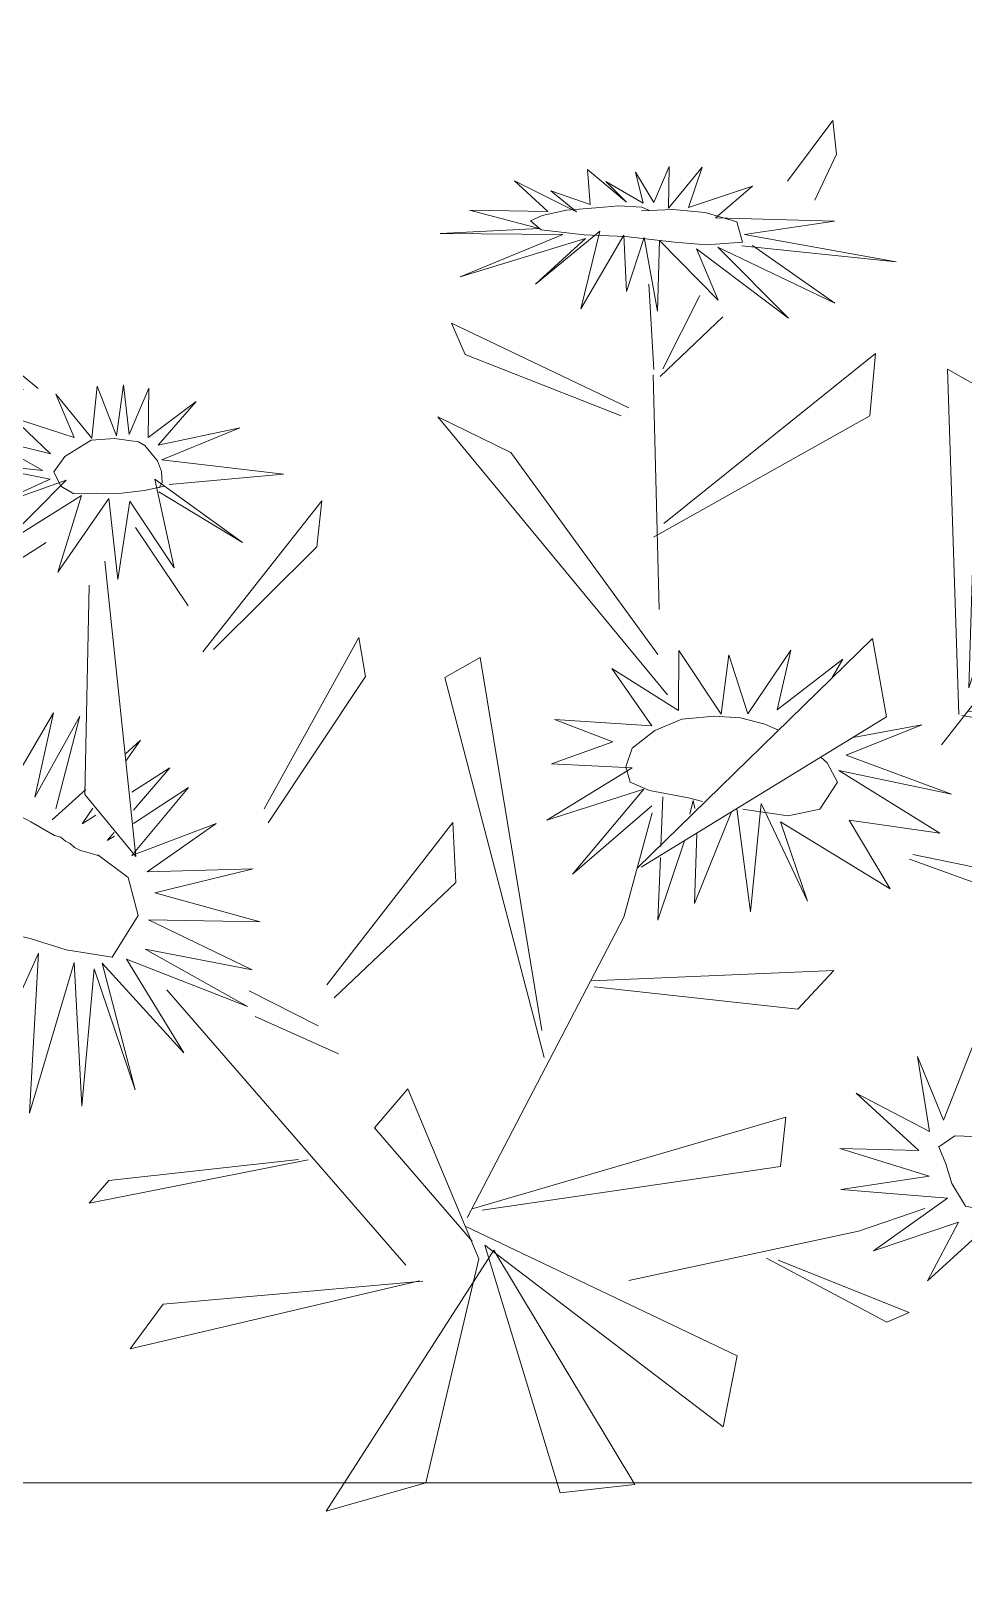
# Model space of a CAD drawing. Header units: millimetres. Extents: x 3614 to 12428, y -844 to 6844.
# Drawn here: x 5508.8816 to 5508.9757, y -474.1535 to -473.9965 of the extents above; entities that cross this region are included whole.
import ezdxf

# ---------------------------------------------------------------- set-up
doc = ezdxf.new("R2010")
doc.units = ezdxf.units.MM
doc.header["$LTSCALE"] = 40
doc.header["$MEASUREMENT"] = 0
doc.layers.get('0').update_dxf_attribs({"linetype": 'CONTINUOUS', "lineweight": 20})
doc.layers.add('Hatch', color=42, linetype='CONTINUOUS', lineweight=15)
doc.layers.add('landscaping', color=3, linetype='CONTINUOUS', lineweight=13)

# ---------------------------------------------------------------- blocks, each defined once
blk = doc.blocks.new('FLORES')
at = {"color": 86, "linetype": 'Continuous'}
for p, q in [((-0.308656170687442, -0.4403979416059089), (-0.2909181706874335, -0.4125879416063185)), ((-0.2909181706874335, -0.4125879416063185), (-0.2881541706875907, -0.4270349416058822)), ((-0.2881541706875907, -0.4270349416058822), (-0.2961511706877502, -0.4478019416058602)), ((-0.3604181706874954, -0.5268969416059122), (-0.3655061706873823, -0.4898769416061556)), ((-0.3564921706876305, -0.5263549416061438), (-0.3428241706875781, -0.4931279416062468)), ((-0.3322101706877731, -0.5016159416057349), (-0.3573641706877026, -0.5297859416062352)), ((-0.449983170687716, -0.5135339416058855), (-0.4428591706875127, -0.5267169416059119)), ((-0.3700131706874856, -0.5444139416061377), (-0.449983170687716, -0.5135339416058855)), ((-0.3508221706876213, -0.5935329416063837), (-0.2646001706877143, -0.5124509416057778)), ((-0.2646001706877143, -0.5124509416057778), (-0.2648901706876643, -0.5397189416055995)), ((-0.2327571706875062, -0.5167849416059767), (-0.2187991706875039, -0.5232859416058206)), ((-0.2161821706874036, -0.6666689416063605), (-0.2327571706875062, -0.5167849416059767)), ((-0.4428591706875127, -0.5267169416059119), (-0.3730671706877331, -0.5482059416056586)), ((-0.3605631706874703, -0.5292449416058957), (-0.3499481706877816, -0.6310939416055703)), ((-0.2187991706875039, -0.5232859416058206), (-0.2126921706878022, -0.6547499416058713)), ((-0.2648901706876643, -0.5397189416055995), (-0.3548921706875774, -0.5998529416058886)), ((-0.6451081706874504, -0.5435119416063685), (-0.6615381706875783, -0.547844941606229)), ((-0.6615381706875783, -0.547844941606229), (-0.6337671706875483, -0.5568749416063952)), ((-0.627370170687442, -0.5559709416059491), (-0.6451081706874504, -0.5435119416063685)), ((-0.4526701706874121, -0.5547479416057399), (-0.3434311706875235, -0.6679089416059583)), ((-0.4197911706875459, -0.5677999416059833), (-0.4526701706874121, -0.5547479416057399)), ((-0.3490231706875022, -0.6506649416062942), (-0.4197911706875459, -0.5677999416059833)), ((-0.2126921706878022, -0.6547499416058713), (-0.1940821706877216, -0.5776419416063732)), ((-0.1940821706877216, -0.5776419416063732), (-0.1930631706874521, -0.6123139416061463)), ((-0.5469641706874029, -0.6648629416061455), (-0.500291170687575, -0.59515794160626)), ((-0.500291170687575, -0.59515794160626), (-0.5008731706876972, -0.6153829416055601)), ((-0.5008731706876972, -0.6153829416055601), (-0.5424571706877545, -0.6635989416056987)), ((-0.1809951706874528, -0.6175499416061144), (-0.22257917068751, -0.6803939416061553)), ((-0.1930631706874521, -0.6123139416061463), (-0.2073131706876268, -0.6524029416062262)), ((-0.6797141706876177, -0.6686559416060049), (-0.6187911706876151, -0.6226069416055111)), ((-0.629260170687445, -0.6247739416060654), (-0.6810221706874984, -0.6552919416056397)), ((-0.5692111706877371, -0.7562379416061163), (-0.5926201706876384, -0.6287469416059253)), ((-0.2562711706874836, -0.6365349416058166), (-0.3506621706875705, -0.7441879416058442)), ((-0.2474971706875806, -0.6701839416057851), (-0.2562711706874836, -0.6365349416058166)), ((-0.5985811706874813, -0.6397619416059686), (-0.5934921706877107, -0.7309569416059392)), ((-0.6810221706874984, -0.6552919416056397), (-0.6797141706876177, -0.6686559416060049)), ((-0.5149761706876747, -0.7311379416062778), (-0.4796441706877488, -0.6534869416057631)), ((-0.4796441706877488, -0.6534869416057631), (-0.475429170687818, -0.670100941605881)), ((-0.4261371706876674, -0.6580009416059625), (-0.4408241706875346, -0.6679339416062362)), ((-0.3867351706877855, -0.8181789416060496), (-0.4261371706876674, -0.6580009416059625)), ((-0.0684561706877105, -0.6587229416057312), (-0.21211017068768, -0.6648629416061455)), ((-0.0715101706875032, -0.6802129416058165), (-0.0684561706877105, -0.6587229416057312)), ((-0.475429170687818, -0.670100941605881), (-0.5127961706877217, -0.7370959416060145)), ((-0.4408241706875346, -0.6679339416062362), (-0.3848451706877824, -0.8299169416061998)), ((-0.3490231706875022, -0.7438289416061821), (-0.2474971706875806, -0.6701839416057851)), ((-0.2147291706875478, -0.6670309416061287), (-0.0715101706875032, -0.6802129416058165)), ((-0.7958881706873911, -0.7307769416059386), (-0.773496170687537, -0.7213859416063431)), ((-0.773496170687537, -0.7213859416063431), (-0.7157721706877567, -0.7528079416063636)), ((-0.7102481706876063, -0.776824941606094), (-0.7958881706873911, -0.7307769416059386)), ((-0.5934921706877107, -0.7309569416059392), (-0.5692111706877371, -0.7562379416061163)), ((-0.4818261706874696, -0.8055379416057917), (-0.4325341706877738, -0.7307769416059386)), ((-0.4325341706877738, -0.7307769416059386), (-0.4291911706874603, -0.7567799416058847)), ((-0.1245801706874374, -0.7609339416060834), (-0.2327571706875062, -0.7313189416057071)), ((-0.2314481706877416, -0.7291509416057238), (-0.1289421706875657, -0.7419729416063205)), ((-0.1289421706875657, -0.7419729416063205), (-0.1245801706874374, -0.7609339416060834)), ((-0.4291911706874603, -0.7567799416058847), (-0.4781911706874383, -0.8109559416055276)), ((-0.3548921706875774, -0.76617094160639), (-0.4129061706877624, -0.9021509416064076)), ((-0.3668151706876017, -0.7948829416057493), (-0.2618361706874168, -0.7822429416058299)), ((-0.2618361706874168, -0.7822429416058299), (-0.2762311706875664, -0.8003019416058235)), ((-0.2762311706875664, -0.8003019416058235), (-0.3655061706873823, -0.7974119416060717)), ((-0.1469721706877465, -0.8340709416063987), (-0.13417717068765, -0.8003019416058235)), ((-0.13417717068765, -0.8003019416058235), (-0.1231261706876978, -0.8176379416057102)), ((-0.5511811706875565, -0.8131229416060817), (-0.4380601706876919, -0.9249039416056914)), ((-0.4841511706873975, -0.8237779416061242), (-0.5154131706878218, -0.8107749416060983)), ((-0.1231261706876978, -0.8176379416057102), (-0.1429021706877904, -0.832806941605952)), ((-0.4744101706875484, -0.8351539416055969), (-0.5119241706876494, -0.8217899416061412)), ((-0.4430041706874876, -0.8481549416058554), (-0.4562351706873926, -0.8662139416058494)), ((-0.4065091706876558, -0.9196679416057236), (-0.4430041706874876, -0.8481549416058554)), ((-0.4110161706877591, -0.8981769416062093), (-0.2778311706876195, -0.847613941605516)), ((-0.2778311706876195, -0.847613941605516), (-0.2784131706877417, -0.8692839416056017)), ((-0.6832041706876737, -0.9203899416064016), (-0.6433631706874225, -0.8629639416060966)), ((-0.4562351706873926, -0.8662139416058494), (-0.4099991706877121, -0.9122629416063432)), ((-0.6337671706875483, -0.8712709416061557), (-0.6722981706876965, -0.922014941606278)), ((-0.2784131706877417, -0.8692839416056017), (-0.4066541706876309, -0.8983589416059771)), ((-0.5777891706876801, -0.9086519416062516), (-0.4840061706874226, -0.8822859416061986)), ((-0.4882231706875757, -0.8824669416056281), (-0.5699381706873794, -0.8979969416062091)), ((-0.2423531706873803, -0.8947459416061176), (-0.2142921706874006, -0.8826479416059669)), ((-0.2423531706873803, -0.8947459416061176), (-0.3404971706874278, -0.924000941605584)), ((-0.5699381706873794, -0.8979969416062091), (-0.5777891706876801, -0.9086519416062516)), ((-0.1487171706877746, -0.8969139416061009), (-0.1064061706876203, -0.9218339416059392)), ((-0.4134881706874296, -0.90594194160559), (-0.2909181706874335, -0.953074941605621)), ((-0.1221081706877669, -0.9277929416060144), (-0.1501711706875142, -0.9075669416063761)), ((-0.4002561706876408, -0.9153329416060956), (-0.464378170687411, -1.034518941605995)), ((-0.2945511706876971, -0.9844959416062125), (-0.4043291706877028, -0.9135279416062188)), ((-0.4043291706877028, -0.9135279416062188), (-0.3631791706876868, -1.018626941605645)), ((-0.3310461706875287, -1.012486941606141), (-0.4002561706876408, -0.9153329416060956)), ((-0.2814671706875344, -0.9097349416063591), (-0.2269411706876383, -0.9333909416057506)), ((-0.2174901706877392, -0.928515941606122), (-0.2762311706875664, -0.9100969416061276)), ((-0.6722981706876965, -0.922014941606278), (-0.6832041706876737, -0.9203899416064016)), ((-0.4219221706877363, -1.018807941605982), (-0.4065091706876558, -0.9196679416057236)), ((-0.1064061706876203, -0.9218339416059392), (-0.1221081706877669, -0.9277929416060144)), ((-0.2269411706876383, -0.9333909416057506), (-0.2174901706877392, -0.928515941606122)), ((-0.5549611706875625, -0.9705919416058464), (-0.4315181706876106, -0.931223941606106)), ((-0.4300641706874161, -0.931223941606106), (-0.5421671706878044, -0.9500059416062072)), ((-0.5421671706878044, -0.9500059416062072), (-0.5549611706875625, -0.9705919416058464)), ((-0.2909181706874335, -0.953074941605621), (-0.2945511706876971, -0.9844959416062125)), ((-0.3631791706876868, -1.018626941605645), (-0.3310461706875287, -1.012486941606141)), ((-0.464378170687411, -1.034518941605995), (-0.4219221706877363, -1.018807941605982))]:
    blk.add_line(p, q, dxfattribs=at)
at = {"color": 221, "linetype": 'Continuous'}
for p, q in [((-0.3605991706873794, -0.4380209416061124), (-0.3660791706876409, -0.4543059416058103)), ((-0.3594161706875241, -0.4561739416060961), (-0.3605991706873794, -0.4380209416061124)), ((-0.3461961706877048, -0.437220941606313), (-0.3594161706875241, -0.4561739416060961)), ((-0.3508181706876314, -0.4552409416058369), (-0.3461961706877048, -0.437220941606313)), ((-0.3959571706874669, -0.4421589416063513), (-0.3935921706876399, -0.4572419416056733)), ((-0.377902170687463, -0.4549739416063975), (-0.3959571706874669, -0.4421589416063513)), ((-0.3875741706875999, -0.446697941605919), (-0.377902170687463, -0.4549739416063975)), ((-0.3705931706873855, -0.4548399416055986), (-0.3875741706875999, -0.446697941605919)), ((-0.3749991706874027, -0.4416249416056531), (-0.3705931706873855, -0.4548399416055986)), ((-0.3660791706876409, -0.4543059416058103), (-0.3749991706874027, -0.4416249416056531)), ((-0.3236271706875016, -0.4437609416057171), (-0.3508181706876314, -0.4552409416058369)), ((-0.338674170687824, -0.4588449416062872), (-0.3236271706875016, -0.4437609416057171)), ((-0.4273411706878111, -0.4494999416058933), (-0.4117561706877101, -0.4617809416061506)), ((-0.3993961706875382, -0.4609809416063513), (-0.4273411706878111, -0.4494999416058933)), ((-0.4112181706874767, -0.4527049416058734), (-0.3993961706875382, -0.4609809416063513)), ((-0.3935921706876399, -0.4572419416056733), (-0.4112181706874767, -0.4527049416058734)), ((-0.2868701706876493, -0.4563079416059851), (-0.338674170687824, -0.4588449416062872)), ((-0.3254541706875499, -0.4651179416062521), (-0.2868701706876493, -0.4563079416059851)), ((-0.4117561706877101, -0.4617809416061506), (-0.4459341706875934, -0.4637829416063255)), ((-0.4459341706875934, -0.4637829416063255), (-0.4149811706876392, -0.4693899416063803)), ((-0.2587121706875735, -0.4719249416060052), (-0.3254541706875499, -0.4651179416062521)), ((-0.4149811706876392, -0.4693899416063803), (-0.4578621706874915, -0.4748619416062071)), ((-0.4578621706874915, -0.4748619416062071), (-0.4045561706876982, -0.4712589416060954)), ((-0.4045561706876982, -0.4712589416060954), (-0.4477611706876419, -0.4931499416055092)), ((-0.4477611706876419, -0.4931499416055092), (-0.3944521706877424, -0.4721919416063546)), ((-0.4146591706877702, -0.4936829416058687), (-0.3885411706875459, -0.4685889416062424)), ((-0.3944521706877424, -0.4721919416063546), (-0.4146591706877702, -0.4936829416058687)), ((-0.3885411706875459, -0.4685889416062424), (-0.3941301706874185, -0.5030269416059241)), ((-0.3941301706874185, -0.5030269416059241), (-0.377902170687463, -0.4693899416063803)), ((-0.377902170687463, -0.4693899416063803), (-0.3748921706875592, -0.4938169416057577)), ((-0.3748921706875592, -0.4938169416057577), (-0.3689821706877012, -0.4697899416062798)), ((-0.3689821706877012, -0.4697899416062798), (-0.3607061706876777, -0.5014249416056487)), ((-0.3607061706876777, -0.5014249416056487), (-0.3622111706874023, -0.4705909416055081)), ((-0.3622111706874023, -0.4705909416055081), (-0.3346971706875195, -0.4946179416058956)), ((-0.3458741706873809, -0.4729929416055825), (-0.3036361706873833, -0.4999569416061719)), ((-0.3346971706875195, -0.4946179416058956), (-0.3458741706873809, -0.4729929416055825)), ((-0.3366311706874114, -0.4715259416055348), (-0.2839691706878113, -0.4919479416060426)), ((-0.3036361706873833, -0.4999569416061719), (-0.3366311706874114, -0.4715259416055348)), ((-0.3263141706876524, -0.4701899416061793), (-0.2587121706875735, -0.4719249416060052)), ((-0.2839691706878113, -0.4919479416060426), (-0.3216931706876096, -0.4696559416063907)), ((-0.1599441706877371, -0.4927499416056095), (-0.1486581706878098, -0.534929941605981)), ((-0.1457571706875171, -0.5251849416056871), (-0.1599441706877371, -0.4927499416056095)), ((-0.1371591706876245, -0.5022259416057864), (-0.1457571706875171, -0.5251849416056871)), ((-0.1321081706875304, -0.5257189416063853), (-0.1371591706876245, -0.5022259416057864)), ((-0.1867041706874772, -0.5105019416062646), (-0.1519901706875828, -0.5369309416058174)), ((-0.1486581706878098, -0.534929941605981), (-0.1867041706874772, -0.5105019416062646)), ((-0.1170611706876627, -0.5194449416060821), (-0.1321081706875304, -0.5257189416063853)), ((-0.1173831706875319, -0.5383999416056326), (-0.1170611706876627, -0.5194449416060821)), ((-0.1042701706875562, -0.5275869416057617), (-0.1173831706875319, -0.5383999416056326)), ((-0.1069581706875908, -0.5498789416063234), (-0.1042701706875562, -0.5275869416057617)), ((-0.2004621706875298, -0.5331939416058163), (-0.1518831706877393, -0.5449399416059464)), ((-0.1519901706875828, -0.5369309416058174), (-0.2004621706875298, -0.5331939416058163)), ((-0.1518831706877393, -0.5449399416059464), (-0.195518170687734, -0.5550859416055687)), ((-0.0911591706878028, -0.5493449416056251), (-0.1069581706875908, -0.5498789416063234)), ((-0.0949201706877432, -0.5652299416063329), (-0.0911591706878028, -0.5493449416056251)), ((-0.6018781706876837, -0.5529489416060756), (-0.6024161706874624, -0.5757749416055165)), ((-0.5917771706873795, -0.5739059416058013), (-0.6018781706876837, -0.5529489416060756)), ((-0.5904861706877969, -0.5514809416056892), (-0.5917771706873795, -0.5739059416058013)), ((-0.5862951706878051, -0.572837941606224), (-0.5904861706877969, -0.5514809416056892)), ((-0.5793091706874804, -0.5520149416063873), (-0.5862951706878051, -0.572837941606224)), ((-0.5780191706877817, -0.5735059416059018), (-0.5793091706874804, -0.5520149416063873)), ((-0.5582441706875727, -0.5562869416056059), (-0.5780191706877817, -0.5735059416059018)), ((-0.5732911706874404, -0.576575941605654), (-0.5582441706875727, -0.5562869416056059)), ((-0.195518170687734, -0.5550859416055687), (-0.1428541706874569, -0.5538839416061025)), ((-0.1428541706874569, -0.5538839416061025), (-0.1902521706876143, -0.5701689416058005)), ((-0.6196131706875861, -0.5577549416059924), (-0.6101541706877072, -0.5760419416058653)), ((-0.6024161706874624, -0.5757749416055165), (-0.6196131706875861, -0.5577549416059924)), ((-0.1902521706876143, -0.5701689416058005), (-0.1399531706876189, -0.5608249416057447)), ((-0.1399531706876189, -0.5608249416057447), (-0.1844481706877161, -0.5828489416056187)), ((-0.6101541706877072, -0.5760419416058653), (-0.6375611706877466, -0.5693679416056625)), ((-0.6375611706877466, -0.5693679416056625), (-0.6199351706874552, -0.5839169416061054)), ((-0.5383621706875203, -0.5661639416060213), (-0.5732911706874404, -0.576575941605654)), ((-0.5712481706874826, -0.5828489416056187), (-0.5383621706875203, -0.5661639416060213)), ((-0.1400601706874625, -0.5646959416056349), (-0.1676821706875273, -0.6044729416055931)), ((-0.0799821706874866, -0.5644299416056242), (-0.0949201706877432, -0.5652299416063329)), ((-0.0867531706877856, -0.5757749416055165), (-0.0799821706874866, -0.5644299416056242)), ((-0.1844481706877161, -0.5828489416056187), (-0.1448971706874147, -0.5708359416060489)), ((-0.0581641706877747, -0.581380941606142), (-0.0867531706877856, -0.5757749416055165)), ((-0.6493831706876847, -0.5789789416060671), (-0.6226211706877223, -0.5913919416055367)), ((-0.6199351706874552, -0.5839169416061054), (-0.6493831706876847, -0.5789789416060671)), ((-0.5179421706876896, -0.5849849416056827), (-0.5712481706874826, -0.5828489416056187)), ((-0.1676821706875273, -0.6044729416055931), (-0.1301721706874161, -0.5775099416062517)), ((-0.1301721706874161, -0.5775099416062517), (-0.1526351706876596, -0.6147509416062463)), ((-0.0784771706877621, -0.5856529416062699), (-0.0581641706877747, -0.581380941606142)), ((-0.5672711706876328, -0.593260941606161), (-0.5179421706876896, -0.5849849416056827)), ((-0.1526351706876596, -0.6147509416062463), (-0.1217891706875491, -0.5873879416060959)), ((-0.1217891706875491, -0.5873879416060959), (-0.1423181706874459, -0.6298349416059068)), ((-0.0415051706874294, -0.6030059416055451), (-0.0784771706877621, -0.5856529416062699)), ((-0.6548651706877138, -0.590723941605859), (-0.6191821706876512, -0.5949969416063255)), ((-0.6226211706877223, -0.5913919416055367), (-0.6548651706877138, -0.590723941605859)), ((-0.6485231706875823, -0.6110149416056743), (-0.612197170687665, -0.5948629416055269)), ((-0.6191821706876512, -0.5949969416063255), (-0.6485231706875823, -0.6110149416056743)), ((-0.612197170687665, -0.5948629416055269), (-0.6384191706876265, -0.6258309416055567)), ((-0.5737201706876079, -0.5913919416055367), (-0.5334181706877246, -0.6159529416057126)), ((-0.5622211706874225, -0.6293009416061182), (-0.5737201706876079, -0.5913919416055367)), ((-0.5714641706873921, -0.5949969416063255), (-0.5703881706873803, -0.5925939416059123)), ((-0.5334181706877246, -0.6159529416057126), (-0.5714641706873921, -0.5967319416061514)), ((-0.1423181706874459, -0.6298349416059068), (-0.1163081706874038, -0.5957979416055537)), ((-0.1163081706874038, -0.5957979416055537), (-0.1207151706877596, -0.6385109416062849)), ((-0.1207151706877596, -0.6385109416062849), (-0.1057751706877354, -0.5965979416062624)), ((-0.1057751706877354, -0.5965979416062624), (-0.0936311706874733, -0.6535949416059454)), ((-0.6384191706876265, -0.6258309416055567), (-0.6049951706874312, -0.6010029416059413)), ((-0.6049951706874312, -0.6010029416059413), (-0.6126261706878326, -0.6351749416056123)), ((-0.6126261706878326, -0.6351749416056123), (-0.5929581706874671, -0.6014039416061792)), ((-0.5929581706874671, -0.6014039416061792), (-0.5862951706878051, -0.6363759416056496)), ((-0.5862951706878051, -0.6363759416056496), (-0.5837151706874977, -0.6018039416060788)), ((-0.5837151706874977, -0.6018039416060788), (-0.5622211706874225, -0.6293009416061182)), ((-0.066224170687434, -0.5985999416055279), (-0.0415051706874294, -0.6030059416055451)), ((-0.0365611706876337, -0.6247629416059794), (-0.066224170687434, -0.5985999416055279)), ((-0.0956741706874311, -0.6074099416057948), (-0.0603131706876923, -0.6470539416062026)), ((-0.0936311706874733, -0.6535949416059454), (-0.0956741706874311, -0.6074099416057948)), ((-0.0839591706877912, -0.6043399416060427), (-0.0365611706876337, -0.6247629416059794)), ((-0.0603131706876923, -0.6470539416062026), (-0.0839591706877912, -0.6043399416060427)), ((-0.5549611706875625, -0.6453599416057046), (-0.5804051706874418, -0.6130369416062535)), ((-0.2913851706877324, -0.6443849416057787), (-0.3078281706877135, -0.6734839416060936)), ((-0.2952531706875163, -0.6708139416062409), (-0.2913851706877324, -0.6443849416057787)), ((-0.3400701706874827, -0.6482559416056688), (-0.3381361706875907, -0.6744189416061204)), ((-0.3195431706878082, -0.6745519416056709), (-0.3400701706874827, -0.6482559416056688)), ((-0.3181451706874725, -0.6485229416060179), (-0.3195431706878082, -0.6745519416056709)), ((-0.3078281706877135, -0.6734839416060936), (-0.3181451706874725, -0.6485229416060179)), ((-0.2684931706877762, -0.6465199416055043), (-0.2952531706875163, -0.6708139416062409)), ((-0.2723861706873833, -0.654913941605912), (-0.2684931706877762, -0.6465199416055043)), ((-0.3685511706877662, -0.658400941605862), (-0.3492061706876086, -0.6820269416060114)), ((-0.3381361706875907, -0.6744189416061204), (-0.3685511706877662, -0.658400941605862)), ((-0.2637631706876675, -0.6881669416055161), (-0.2318431706877675, -0.6724159416056068)), ((-0.2613521706877293, -0.6802339416056498), (-0.2318431706877675, -0.6724159416056068)), ((-0.3492061706876086, -0.6820269416060114), (-0.3917651706875915, -0.6824279416062498)), ((-0.3917651706875915, -0.6824279416062498), (-0.3656491706875897, -0.6901699416060298)), ((-0.3656491706875897, -0.6901699416060298), (-0.3915511706874497, -0.7019149416058214)), ((-0.2165831706876418, -0.7015149416059216), (-0.2637631706876675, -0.6881669416055161)), ((-0.6506341706878233, -0.7360129416059067), (-0.6478701706875257, -0.6984509416063815)), ((-0.6478701706875257, -0.6984509416063815), (-0.6406011706878019, -0.732401941605815)), ((-0.6406011706878019, -0.732401941605815), (-0.6278071706875892, -0.6942989416059504)), ((-0.6278071706875892, -0.6942989416059504), (-0.6286791706876615, -0.7354709416061384)), ((-0.6286791706876615, -0.7354709416061384), (-0.6097771706874086, -0.6964659416055952)), ((-0.6097771706874086, -0.6964659416055952), (-0.6151551706877001, -0.7338459416062622)), ((-0.6151551706877001, -0.7338459416062622), (-0.5982911706875313, -0.6970079416062731)), ((-0.5982911706875313, -0.6970079416062731), (-0.60556017068771, -0.73818094160589)), ((-0.2664501706878184, -0.6951079416060681), (-0.2165831706876418, -0.7015149416059216)), ((-0.2203441706875822, -0.7190009416056569), (-0.2664501706878184, -0.6951079416060681)), ((-0.5772851706875884, -0.7119889416056254), (-0.5711001706874015, -0.7054949416063323)), ((-0.5768671706875069, -0.7152889416059339), (-0.5711001706874015, -0.7054949416063323)), ((-0.3564061706876203, -0.700847941605673), (-0.3917651706875915, -0.7264759416059974)), ((-0.3915511706874497, -0.7019149416058214), (-0.3564061706876203, -0.700847941605673)), ((-0.6727351706873891, -0.7101899416059608), (-0.6506341706878233, -0.7360129416059067)), ((-0.6581951706877192, -0.7412499416062133), (-0.6727351706873891, -0.7101899416059608)), ((-0.3917651706875915, -0.7264759416059974), (-0.350602170687722, -0.7097909416063999)), ((-0.350602170687722, -0.7097909416063999), (-0.3787611706876817, -0.749167941605549)), ((-0.341224170687525, -0.7341799416056461), (-0.342006170687597, -0.7124609416062527)), ((-0.3000901706874686, -0.7595799416060915), (-0.2990141706874567, -0.7120599416060145)), ((-0.2990141706874567, -0.7120599416060145), (-0.2755861706874896, -0.7530399416057776)), ((-0.5731251706876322, -0.7283289416057528), (-0.5574331706876876, -0.7165099416063754)), ((-0.5717941706876957, -0.7361289416060686), (-0.5574331706876876, -0.7165099416063754)), ((-0.3787611706876817, -0.749167941605549), (-0.3465191706874577, -0.7167319416060423)), ((-0.329767170687461, -0.7191669416063747), (-0.3286851706876916, -0.7130159416058746)), ((-0.3286851706876916, -0.7130159416058746), (-0.3277291706878316, -0.7164189416055821)), ((-0.3116751706876641, -0.7167369416059158), (-0.3247031706875134, -0.757843941605927)), ((-0.3095301706877365, -0.7151809416057519), (-0.3000901706874686, -0.7595799416060915)), ((-0.2900961706874625, -0.719401941605895), (-0.240119170687791, -0.7448969416057594)), ((-0.2755861706874896, -0.7530399416057776), (-0.2900961706874625, -0.719401941605895)), ((-0.2602171706877527, -0.7163319416061427), (-0.2203441706875822, -0.7190009416056569)), ((-0.240119170687791, -0.7448969416057594), (-0.2602171706877527, -0.7163319416061427)), ((-0.6980341706877482, -0.7257209416059709), (-0.6581951706877192, -0.7412499416062133)), ((-0.663139170687515, -0.7506399416063801), (-0.6980341706877482, -0.7257209416059709)), ((-0.5712481706874826, -0.7418969416060577), (-0.548564170687456, -0.7244559416060952)), ((-0.548564170687456, -0.7244559416060952), (-0.5709551706874266, -0.7558779416061157)), ((-0.3548921706875774, -0.76617094160639), (-0.3461681706877755, -0.7197599416061279)), ((-0.5931921706875585, -0.7286939416056271), (-0.6068681706875907, -0.7430569416058574)), ((-0.3311151706876956, -0.730837941605671), (-0.3400701706874827, -0.7662539416062942)), ((-0.32603017068746, -0.7271489416055488), (-0.3247031706875134, -0.757843941605927)), ((-0.5894621706876535, -0.7366839416056905), (-0.5936371706876856, -0.7437789416056262)), ((-0.587983170687636, -0.7395189416059225), (-0.5936371706876856, -0.7437789416056262)), ((-0.5709551706874266, -0.7558779416061157), (-0.5353331706875509, -0.7390839416059976)), ((-0.5353331706875509, -0.7390839416059976), (-0.5636861706877028, -0.7625589416059598)), ((-0.3410541706877268, -0.738922941606063), (-0.3400701706874827, -0.7662539416062942)), ((-0.7147551706877096, -0.7428749416060896), (-0.663139170687515, -0.7506399416063801)), ((-0.6675011706876433, -0.758404941605761), (-0.7147551706877096, -0.7428749416060896)), ((-0.5793771706877635, -0.7464899416057165), (-0.5821511706878085, -0.7502799416063795)), ((-0.5792061706876268, -0.7480149416063), (-0.5821511706878085, -0.7502799416063795)), ((-0.7211531706876997, -0.7638239416058356), (-0.6675011706876433, -0.758404941605761)), ((-0.5636861706877028, -0.7625589416059598), (-0.5177401706875174, -0.7576839416063308)), ((-0.5177401706875174, -0.7576839416063308), (-0.5597601706873832, -0.7714069416063583)), ((-0.667209170687471, -0.7674339416055888), (-0.7211531706876997, -0.7638239416058356)), ((-0.7153371706878318, -0.7885629416062443), (-0.667209170687471, -0.7674339416055888)), ((-0.5597601706873832, -0.7714069416063583), (-0.5129411706876966, -0.7804369416056148)), ((-0.5129411706876966, -0.7804369416056148), (-0.5615041706875274, -0.7833259416059378)), ((-0.6583401706876943, -0.7829649416055986), (-0.7153371706878318, -0.7885629416062443)), ((-0.7002161706874688, -0.8187209416058179), (-0.6583401706876943, -0.7829649416055986)), ((-0.5615041706875274, -0.7833259416059378), (-0.5148311706876996, -0.8015659416062701)), ((-0.6488891706877951, -0.7927159416061045), (-0.7002161706874688, -0.8187209416058179)), ((-0.6801501706874264, -0.8436419416059948), (-0.6488891706877951, -0.7927159416061045)), ((-0.5619401706877909, -0.796147941605625), (-0.5155581706877967, -0.8176379416057102)), ((-0.5148311706876996, -0.8015659416062701), (-0.5619401706877909, -0.796147941605625)), ((-0.6384191706876265, -0.8022869416057004), (-0.6801501706874264, -0.8436419416059948)), ((-0.6259171706875862, -0.8017459416062704), (-0.6536881706876159, -0.8607969416055425)), ((-0.6536881706876159, -0.8607969416055425), (-0.6384191706876265, -0.8022869416057004)), ((-0.6081761706874717, -0.8015659416062701), (-0.6312951706874232, -0.8653119416060802)), ((-0.6312951706874232, -0.8653119416060802), (-0.6259171706875862, -0.8017459416062704)), ((-0.6067231706876158, -0.8714519416055848), (-0.6081761706874717, -0.8015659416062701)), ((-0.5924731706874411, -0.8044539416062548), (-0.6067231706876158, -0.8714519416055848)), ((-0.5841861706877866, -0.8665759416056174), (-0.5924731706874411, -0.8044539416062548)), ((-0.5834591706876893, -0.8064419416062378), (-0.5841861706877866, -0.8665759416056174)), ((-0.5616511706877249, -0.857725941606361), (-0.5834591706876893, -0.8064419416062378)), ((-0.5802611706878054, -0.8037319416055764), (-0.5616511706877249, -0.857725941606361)), ((-0.5417301706876572, -0.8400299416055645), (-0.5802611706878054, -0.8037319416055764)), ((-0.5697911706876368, -0.8012039416055927), (-0.5417301706876572, -0.8400299416055645)), ((-0.5155581706877967, -0.8176379416057102), (-0.5697911706876368, -0.8012039416055927)), ((-0.2090581706876549, -0.8436419416059948), (-0.1972801706876055, -0.8053579416057914)), ((-0.1972801706876055, -0.8053579416057914), (-0.1930631706874521, -0.8369589416063828)), ((-0.1930631706874521, -0.8369589416063828), (-0.1668921706874755, -0.8078859416057753)), ((-0.1668921706874755, -0.8078859416057753), (-0.1814321706876001, -0.8450859416055321)), ((-0.22257917068751, -0.8169149416056027), (-0.2090581706876549, -0.8436419416059948)), ((-0.2148741706875228, -0.8490589416063015), (-0.22257917068751, -0.8169149416056027)), ((-0.2480231706873894, -0.8347919416058289), (-0.2148741706875228, -0.8490589416063015)), ((-0.2187991706875039, -0.857725941606361), (-0.2480231706873894, -0.8347919416058289)), ((-0.1855021706875561, -0.8429199416062259), (-0.1527871706877306, -0.8299169416061998)), ((-0.1527871706877306, -0.8299169416061998), (-0.174016170687679, -0.846529941605979)), ((-0.174016170687679, -0.846529941605979), (-0.1465351706875992, -0.8430989416058878)), ((-0.1465351706875992, -0.8430989416058878), (-0.1737241706875068, -0.8557409416055746)), ((-0.1737241706875068, -0.8557409416055746), (-0.1447901706875712, -0.8532119416061617)), ((-0.1447901706875712, -0.8532119416061617), (-0.1731451706874907, -0.8613389416062203)), ((-0.2532591706878122, -0.8595329416060054), (-0.2187991706875039, -0.857725941606361)), ((-0.2134181706875609, -0.8685619416058328), (-0.2532591706878122, -0.8595329416060054)), ((-0.1731451706874907, -0.8613389416062203), (-0.1383931706874648, -0.8663949416061882)), ((-0.2513691706878092, -0.8772299416062308), (-0.2134181706875609, -0.8685619416058328)), ((-0.1383931706874648, -0.8663949416061882), (-0.1677641706875477, -0.8718119416055856)), ((-0.1677641706875477, -0.8718119416055856), (-0.1375211706873927, -0.885174941605612)), ((-0.2046961706875265, -0.8774099416062313), (-0.2513691706878092, -0.8772299416062308)), ((-0.2350841706876565, -0.9028729416061764), (-0.2046961706875265, -0.8774099416062313)), ((-0.1652921706874224, -0.8770499416062307), (-0.1533691706873981, -0.90594194160559)), ((-0.1375211706873927, -0.885174941605612), (-0.1652921706874224, -0.8770499416062307)), ((-0.1991701706876085, -0.8875229416055956), (-0.2350841706876565, -0.9028729416061764)), ((-0.2106561706874856, -0.9140699416059874), (-0.1991701706876085, -0.8875229416055956)), ((-0.1863761706873959, -0.8882459416057031), (-0.2106561706874856, -0.9140699416059874)), ((-0.1780871706875189, -0.8869809416058274), (-0.1887011706877786, -0.9263489416055676)), ((-0.1887011706877786, -0.9263489416055676), (-0.1863761706873959, -0.8882459416057031)), ((-0.1660191706875196, -0.9189449416056163), (-0.1780871706875189, -0.8869809416058274)), ((-0.174306170687629, -0.8837309416060746), (-0.1660191706875196, -0.9189449416056163)), ((-0.1533691706873981, -0.90594194160559), (-0.174306170687629, -0.8837309416060746))]:
    blk.add_line(p, q, dxfattribs=at)
at = {"color": 50, "linetype": 'Continuous'}
for p, q in [((-0.1477981706877074, -0.533994941605954), (-0.1485511706875116, -0.5397349416055591)), ((-0.1395241706874515, -0.5307919416057417), (-0.1477981706877074, -0.533994941605954)), ((-0.1326441706875414, -0.5319929416057791), (-0.1395241706874515, -0.5307919416057417)), ((-0.1168451706877533, -0.5454739416057351), (-0.130281170687482, -0.534929941605981)), ((-0.1485511706875116, -0.5397349416055591), (-0.1427471706876133, -0.5493449416056251)), ((-0.1427471706876133, -0.5493449416056251), (-0.1351161706876667, -0.5604239416055066)), ((-0.1033031706876102, -0.5612249416056443), (-0.1168451706877533, -0.5454739416057351)), ((-0.1351161706876667, -0.5604239416055066), (-0.122865170687561, -0.5751069416058388)), ((-0.0957811706877294, -0.5712369416062871), (-0.1033031706876102, -0.5612249416056443)), ((-0.6026321706878264, -0.576575941605654), (-0.6134871706878187, -0.5845849416057832)), ((-0.5926351706877142, -0.5751069416058388), (-0.6026321706878264, -0.576575941605654)), ((-0.5819961706876314, -0.5757749416055165), (-0.5926351706877142, -0.5751069416058388)), ((-0.5790951706877934, -0.5771099416063521), (-0.5819961706876314, -0.5757749416055165)), ((-0.122865170687561, -0.5751069416058388), (-0.1097521706875852, -0.5909909416062078)), ((-0.0885801706873792, -0.5825819416061792), (-0.0957811706877294, -0.5712369416062871)), ((-0.5730761706874148, -0.5833829416063168), (-0.5790951706877934, -0.5771099416063521)), ((-0.5710331706874571, -0.5879219416058846), (-0.5730761706874148, -0.5833829416063168)), ((-0.0844971706875697, -0.5981999416056283), (-0.0885801706873792, -0.5825819416061792)), ((-0.6134871706878187, -0.5845849416057832), (-0.6177861706875376, -0.5916589416058855)), ((-0.5703881706873803, -0.5925939416059123), (-0.5710331706874571, -0.5879219416058846)), ((-0.6177861706875376, -0.5916589416058855), (-0.6142381706874005, -0.5976659416058397)), ((-0.5887671706874757, -0.5988669416058771), (-0.577804170687756, -0.5967319416061514)), ((-0.577804170687756, -0.5967319416061514), (-0.5692071706877471, -0.5941959416061878)), ((-0.1097521706875852, -0.5909909416062078), (-0.0940601706876407, -0.6050079416057202)), ((-0.6142381706874005, -0.5976659416058397), (-0.6083271706876588, -0.6006019416057029)), ((-0.6083271706876588, -0.6006019416057029), (-0.5983331706876527, -0.5995339416061256)), ((-0.5983331706876527, -0.5995339416061256), (-0.5887671706874757, -0.5988669416058771)), ((-0.0940601706876407, -0.6050079416057202), (-0.0844971706875697, -0.5981999416056283)), ((-0.3364161706873858, -0.6780219416062323), (-0.3478081706877276, -0.6838949416062974)), ((-0.3223371706878026, -0.6756189416058191), (-0.3364161706873858, -0.6780219416062323)), ((-0.3109451706874609, -0.6754869416056977), (-0.3223371706878026, -0.6756189416058191)), ((-0.3000901706874686, -0.6773549416059838), (-0.3109451706874609, -0.6754869416056977)), ((-0.2940131706874638, -0.6795799416061641), (-0.3000901706874686, -0.6773549416059838)), ((-0.3478081706877276, -0.6838949416062974), (-0.3570511706876971, -0.6923049416057552)), ((-0.3570511706876971, -0.6923049416057552), (-0.3590941706876549, -0.7007139416057842)), ((-0.2746781706875083, -0.6899009416059129), (-0.2717161706874833, -0.6921709416058662)), ((-0.2665571706876619, -0.7001799416059953), (-0.2717161706874833, -0.6921709416058662)), ((-0.3590941706876549, -0.7007139416057842), (-0.3567291706878279, -0.7072559416058652)), ((-0.2733281706875061, -0.7125939416058032), (-0.2665571706876619, -0.7001799416059953)), ((-0.3567291706878279, -0.7072559416058652), (-0.348024170687637, -0.7101909416062995)), ((-0.348024170687637, -0.7101909416062995), (-0.3308271706875132, -0.7120599416060145)), ((-0.3246341706878013, -0.7131019416058848), (-0.3308271706875132, -0.7120599416060145)), ((-0.2869791706877152, -0.7164649416056932), (-0.2733281706875061, -0.7125939416058032)), ((-0.3068541706876715, -0.7151309416061054), (-0.3029911706877613, -0.7153979416055449)), ((-0.3029911706877613, -0.7153979416055449), (-0.2869791706877152, -0.7164649416056932))]:
    blk.add_line(p, q, dxfattribs=at)
for points in [[(-0.3676921706875476, -0.4579099416062605), (-0.3710221706875529, -0.4567079416058847), (-0.3811261706875086, -0.4568419416057738), (-0.3910131706876711, -0.4584439416060492), (-0.4036951706877119, -0.4605799416061134), (-0.4141211706875369, -0.4636499416058655), (-0.4190651706877875, -0.4664529416061784), (-0.4141211706875369, -0.4699229416058305), (-0.3952061706874303, -0.4705909416055081), (-0.3772581706877247, -0.4700569416057192), (-0.3557621706874272, -0.4708579416058571), (-0.3416821706875055, -0.4708579416058571), (-0.3260991706876268, -0.4684559416057823), (-0.3292151706874904, -0.4599129416058645), (-0.3434021706877104, -0.4568419416057738), (-0.3574821706876321, -0.4565749416063343), (-0.3711311706876188, -0.45830994160616)], [(-0.6053271706875023, -0.7497859416055804), (-0.6160651706874489, -0.7447149416059915), (-0.6250931706873928, -0.7407109416056415), (-0.6422891706876328, -0.7417789416061285), (-0.6534661706874944, -0.7495209416059084), (-0.6597001706874437, -0.7585979416056148), (-0.6562611706878272, -0.7730129416061688), (-0.6463731706877809, -0.7890309416055175), (-0.632831170687638, -0.7925019416055079), (-0.6124111706878069, -0.7954379416062807), (-0.5962901706876949, -0.7991769416060494), (-0.5760851706874348, -0.8007779416059861), (-0.5661981706877272, -0.7818239416058645), (-0.5717861706877159, -0.7655389416061666), (-0.5857581706874555, -0.7567289416058998)], [(-0.6053271706875023, -0.7497859416055804), (-0.6023861706877655, -0.7503819416063493), (-0.6003071706874437, -0.751850941606165), (-0.598230170687799, -0.7528029416055801), (-0.5961831706873966, -0.7543119416062041), (-0.5934021706877104, -0.7554239416061252), (-0.5896621706876033, -0.756256941606182), (-0.5857941706878194, -0.7570129416056375), (-0.5857581706874555, -0.7567289416058998)], [(-0.1793951706873997, -0.8624219416063283), (-0.1801241706877192, -0.8588099416058979), (-0.1839041706877253, -0.8544759416056991), (-0.1914651706876214, -0.8496009416060701), (-0.2036771706877118, -0.8501429416058384), (-0.2102201706876769, -0.8553789416058066), (-0.2065861706875296, -0.8626029416057575), (-0.2033881706876457, -0.8709099416058164), (-0.1966981706874833, -0.8802999416059833), (-0.1863761706873959, -0.8815639416055205), (-0.1785231706877823, -0.880480941606322), (-0.1732901706874657, -0.8725349416056927), (-0.1770701706874718, -0.8640469416062047), (-0.1808501706874779, -0.8593519416056665)]]:
    blk.add_lwpolyline(points, dxfattribs=at)
blk = doc.blocks.new('FLOWERS')
at = {"layer": 'Hatch'}
blk.add_line((-8.270145654401858, 10.2250924433174), (33.91735434559814, 10.2250924433174), dxfattribs=at)
at = {"color": 1, "linetype": 'ByBlock', "lineweight": 9, "xscale": -10.96633254055716, "yscale": 10.96633254055916, "zscale": 10.96633254055839, "rotation": 4.435800703027998}
blk.add_blockref('FLORES', (11.26591897013713, 21.00635623132985), dxfattribs=at)

msp = doc.modelspace()

# ---------------------------------------------------------------- block references
at = {"layer": 'landscaping', "xscale": -0.02109375, "yscale": 0.02109375, "zscale": 0.02109375}
msp.add_blockref('FLOWERS', (5509.274617868994, -474.3586559241054), dxfattribs=at)

doc.saveas('drawing.dxf')
